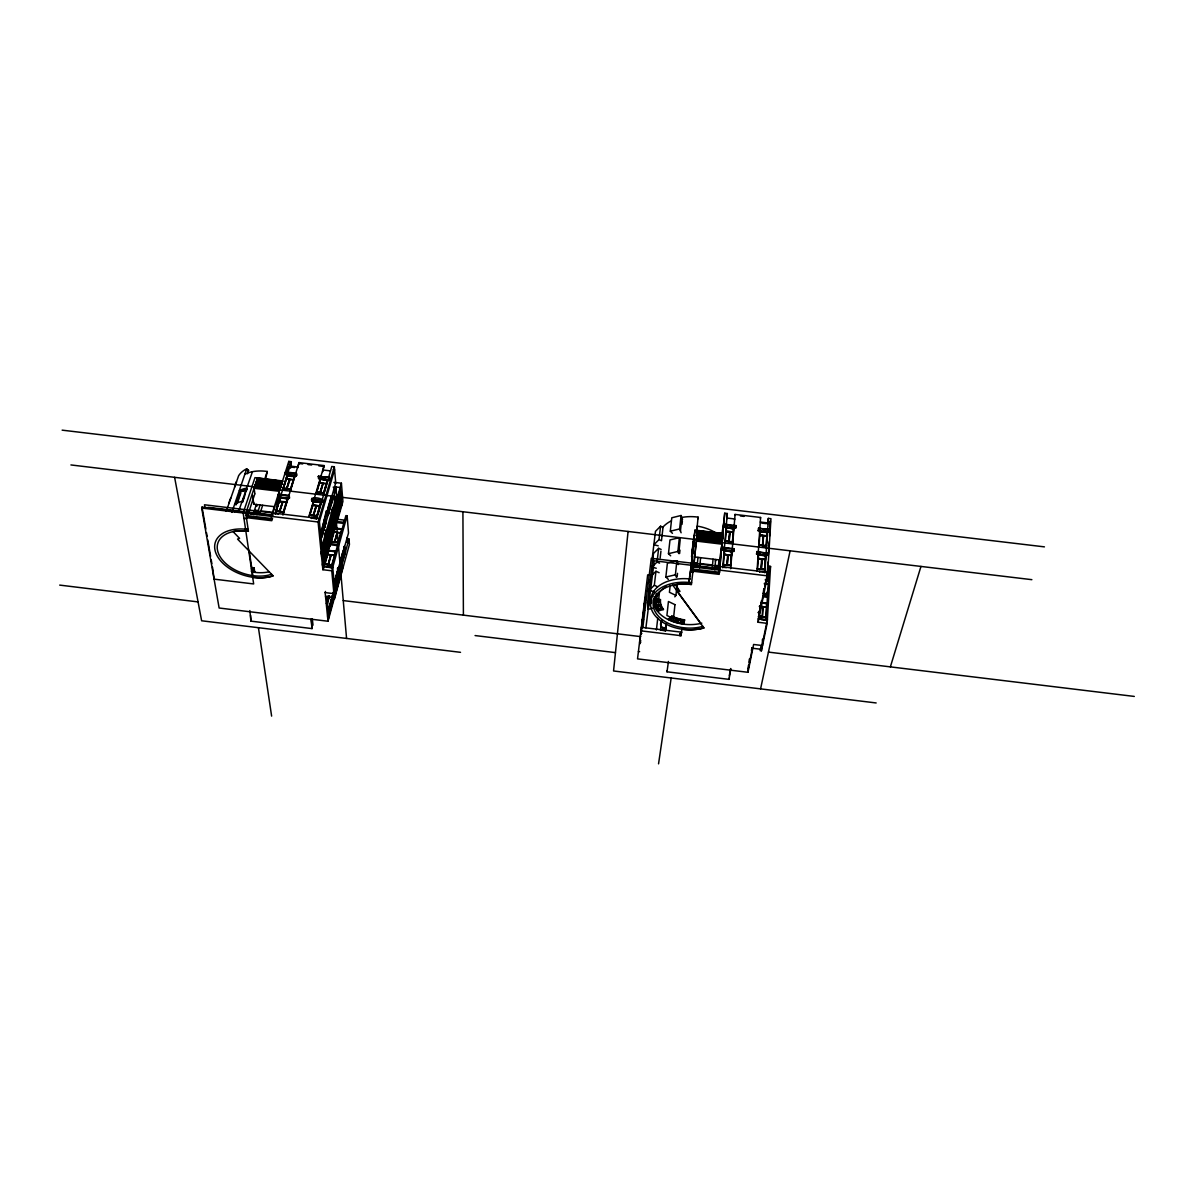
<?xml version="1.0" encoding="UTF-8"?>
<svg xmlns="http://www.w3.org/2000/svg" width="1194" height="1194" viewBox="0 0 1194 1194"><rect width="100%" height="100%" fill="white"/><g stroke="black" fill="none" stroke-linecap="round" stroke-linejoin="round"><path stroke-width="1.5" d="M761.25 645.402L760.16 650.64L761.429 650.79L767.16 623.343L770.548 566.449L769.294 566.284L768.22 571.627M761.429 650.79L761.757 645.327M756.563 554.195L756.966 552.076L768.085 553.404L757.011 551.494L756.563 554.195L767.697 554.941M758.16 530.39L769.115 531.703M769.533 529.569L758.563 528.27L769.533 529.569L769.07 532.27M767.145 575.06L767.921 562.135M768.369 554.762L769.16 541.837M769.488 536.3L770.384 521.539L769.1 521.375M767.16 623.343L758.115 622.253L767.488 575.851L770.951 518.703L768.354 518.39L767.802 521.226M758.832 616.388L765.787 617.238L766.593 603.716M766.07 619.611L769.294 566.284M760.011 610.403L760.578 605.045M761.22 604.403L761.444 600.731M765.623 555.792L764.742 569.553L765.652 555.583L758.459 555.076L765.652 555.583M763.757 589.329L763.518 592.97L763.697 589.493M766.279 545.628L767.1 532.33L760.056 531.479L759.115 545.136L766.279 545.628L767.055 532.539L759.996 531.748M763.876 588.523C763.13 604.328 771.891 585.254 767.981 580.627M764.876 572.822L768.354 518.39M763.936 593.448L764.264 588.567M762.011 559.225L761.354 569.15L761.981 559.359M766.235 545.837L762.876 545.434L763.488 535.882M758.115 622.253L758.339 618.686L767.369 619.776M758.757 616.626L759.1 611.104M759.324 611.283L758.891 616.059L765.787 617.238M759.951 609.388L760.19 605.716M757.056 570.986L760.578 517.465L735.071 514.435L734.922 515.33M752.145 647.775L751.489 650.058M758.533 554.732L757.563 568.702L764.817 569.21M651.372 575.314L647.67 574.866L637.536 658.879L747.981 672.297L748.474 665.148M749.205 662.177L749.414 658.984M749.474 662.61L749.713 658.984M667.133 670.64L667.013 671.804L728.997 679.356L729.086 678.177M730.728 670.207L730.818 669.028L728.997 679.356M724.609 550.673L723.43 564.613L730.653 565.12L731.728 551.524L724.609 550.673L731.668 551.882M729.176 541.195L729.952 531.658L729.131 541.464L732.489 541.807L733.579 528.33L732.459 541.957L725.37 541.106L728.743 541.36M730.609 565.374L731.728 551.524M735.071 514.435L730.683 568.717M733.743 551.464L734.161 548.762L723.071 547.434L722.654 550.15L733.743 551.464L734.161 548.762M735.549 528.27L735.967 525.569L725.012 524.27L724.654 526.405L735.549 528.27L735.967 525.569M727.221 564.971L728.056 554.941L727.265 564.702M725.37 541.106L726.534 527.494L733.519 528.688M719.385 571.971L719.295 573.165L693.52 570.075M721.758 545.479L719.728 569.389L720.206 566.568M722.534 536.27L724.713 513.211L727.31 513.51L722.713 567.762M719.639 571.06L719.549 572.254L693.714 569.165M724.713 513.211L719.191 574.359L693.401 571.269M723.071 547.434L734.116 549.344M724.609 526.972L725.012 524.27M718.161 569.329L722.191 543.016L696.684 539.957M718.549 564.732L718.863 561.105M719.161 561.673L718.669 567.493L719.46 559.941L694.207 556.911M718.564 569.822L718.878 566.284L715.057 565.837M714.758 569.792L715.654 559.493L715.37 561.21M715.131 569.553L715.43 566.165L718.415 566.792M712.131 569.478L713.057 559.18M699.624 567.971L700.594 557.688M696.609 567.329L696.893 564.299M697.027 567.24L697.997 557.374M693.147 567.12L693.505 563.598M696.684 531.643L698.102 517.136A35.327 23.88 5.4 0 0 682.58 517.301M693.535 567.314L693.908 563.598M694.311 561.344L695.744 546.703M675.685 589.105L677.983 588.478L677.61 592.03L703.938 627.925A36.507 23.626 5.7 0 1 651.118 608.134A36.507 23.626 5.7 0 1 691.654 582.776L689.028 582.463L689.625 576.523L691.177 566.06L693.818 566.374M691.714 555.449L691.595 556.613L693.595 541.763L694.371 541.852L692.684 553.703M691.893 553.613L692.699 553.419M692.893 551.598L692.132 551.21L692.923 551.3M693.415 546.315L692.669 545.942L693.445 546.031M697.296 533.36L722.713 536.39L722.997 533.449L695.012 530.121L691.386 566.732L767.488 575.851M680.61 634.104L680.446 635.193M640.924 630.835L681.073 635.686L681.431 632.163M628.089 531.464L613.552 670.968L876.157 702.953M680.446 531.046L681.878 517.614M682.013 524.39L682.371 521.017M677.132 576.866L677.505 573.359M679.595 553.553L679.968 550.121M674.789 596.836L675.938 595.433L677.013 585.194M681.117 532.778L679.625 528.927L681.058 515.495L671.789 517.778L670.297 531.211L672.476 533.33M676.431 577.359L675.401 574.807L676.894 560.717L667.416 562.956L665.849 577.015L668.386 579.418M679.356 537.688L680.192 539.792L678.729 553.553L677.893 551.434L679.356 537.688L669.983 539.942L668.461 553.688L670.67 555.807M665.909 624.238C666.834 632.163 656.909 626.82 661.983 620.373M670.177 585.478L669.431 592.299L675.938 595.433M665.521 631.059L666.416 622.999M660.476 630.119L661.61 620.328M657.745 618.283L656.416 629.954M659.372 593.164L657.79 607.149L655.402 602.209L656.416 593.463M654.312 591.687L649.103 590.388L654.327 585.299L655.969 571.269L659.133 572.702M656.267 568.24L651.864 567.135L657.043 562.031L658.655 548.315L661.133 549.449M660.148 558.016L660.939 551.165M652.969 608.209L648.148 609.283L648.775 604.045M659.013 539.598L660.581 526.196L663.028 527.33L661.476 540.733L659.013 539.598L653.879 544.733L658.222 545.837M648.148 609.283L647.566 602.701L653.506 553.449L658.655 548.315M653.088 562.105L653.491 558.762M639.715 643.521L640.357 638.193M640.82 634.372L641.835 625.283M642.148 623.417L643.297 613.223M643.402 612.94L645.297 597.209M639.85 643.864L640.103 637.641M640.954 634.775L641.805 627.671M642.178 624.656L643.059 617.223M643.521 613.477L644.163 608.089M644.491 605.373L645.327 598.418M642.865 627.492L651.282 558.314L767.712 572.254L764.817 586.538M645.894 627.865L654.208 560.807L691.416 565.269M236.337 482.6L236.442 481.809A35.82 23.104 18 0 0 234.696 486.555M665.774 628.716L665.879 627.91L660.834 627.298L665.834 628.223M667.013 671.804L668.446 661.446M658.551 763.847L671.162 677.983M692.639 546.225L695.012 530.121M692.117 551.494L694.117 536.479M693.669 544.568L694.221 540.778M693.52 547.031L694.386 540.076M697.848 518.883L698.102 517.136M681.073 635.686L681.908 628.939M689.028 582.463L691.729 563.15M696.968 527.823L697.221 526.091A38.82 26.059 5.5 0 1 715.863 532.897M683.192 623.82L683.804 619.746M697.505 531.24L697.609 530.42L691.401 584.493A33.895 21.925 5.7 0 0 653.67 608.03A33.895 21.925 5.7 0 0 702.803 626.372M691.505 572.045L692.027 568.568L690.938 568.434M696.684 539.718L697.072 536.002L722.534 539.046M695.774 546.419L696.565 541.121L722.086 544.18M693.61 566.568L696.714 566.299L693.624 566.284M697.177 564.926L697.445 563.195L694.893 562.881M714.863 567.046L715.146 565.314L718.952 565.777M715.161 568.851L718.251 568.881M721.564 536.046L723.668 522.838M722.176 542.763L722.46 539.807L696.997 536.778M726.833 516.345L727.31 513.51M726.788 518.927L726.937 518.047L734.713 518.972L734.564 519.853M726.027 528.047L726.176 527.166M726.176 531.584L733.31 531.778L726.176 531.584L729.564 531.614L728.788 541.151M724.952 541.345L732.892 541.942L732.743 542.822M724.086 551.21L724.236 550.33M724.325 554.195L731.4 555.553M722.907 565.389L723.057 564.508L730.967 565.807M727.609 555.255L726.877 564.658M733.997 528.091L726.116 527.509M731.4 555.404L724.28 554.404L731.37 555.703M731.997 552.165L732.161 551.285M729.265 675.834L730.653 668.521M758.115 530.972L758.563 528.27M760.414 518.36L760.578 517.465M759.518 532.031L759.683 531.151M757.981 555.27L758.145 554.389M758.294 558.255L765.384 559.628M763.07 535.972L762.533 545.18M757.145 568.941L765.19 569.553L765.011 570.433M762.862 545.583L763.533 535.673L766.891 535.778L759.832 534.942L766.802 536.419M767.906 523.823L768.07 522.942L760.279 522.017M761.578 559.314L761.026 568.747M759.548 572.18L759.712 571.299M767.339 532.972L767.503 532.091M769.443 526.36L770.384 521.539M765.891 556.21L766.07 555.329M765.354 559.762L758.25 558.479M767.652 555.523L768.115 552.822M765.041 571.941L759.653 571.657M751.504 650.909L752.116 647.715M748.22 668.774L752.444 647.894M763.205 594.567L758.265 619.014L766.011 619.94M747.981 672.297L753.608 644.476L762.518 645.551L762.369 639.581M769.518 571.478L770.548 566.449M762.712 607.074L762.175 616.462M768.279 580.881L768.443 580.06L765.414 579.687M763.1 607.119L762.563 616.507M759.444 606.686L766.429 607.179L759.533 606.059M766.891 603.97L767.055 603.134L760.921 602.403M766.041 618.074L766.22 617.238L758.488 616.313M765.906 620.432L766.115 619.447L767.399 619.611L761.638 647.252M762.832 639.059L762.727 641.999M760.578 688.878L790.115 550.822M329.096 607.582L332.186 595.642L332.738 600.478M328.305 611.492L332.678 595.672L333.022 600.507M332.619 596.209L329.037 609.179L328.917 613.925M335.454 586.179C338.663 588.881 338.514 552.106 338.633 574.269M328.768 611.373L331.813 601.895L328.753 611.149M328.962 611.403L331.514 601.851M346.797 542.374L347.767 538.852L348.991 539.001L333.917 593.657L325.141 592.597L325.469 591.448M333.35 596.284L333.036 597.433L325.529 596.522M329.38 612.238L332.633 600.418M329.589 611.88L331.738 604.119L331.32 599.537M334.111 596.91L328.783 616.253L327.559 616.104M337.395 584.956L338.947 579.359M339.693 576.612L342.32 567.06M243.486 512.047L202.025 507.077L201.682 508.032L219.129 608.015L328.007 621.238L342.947 566.911M332.977 592.358L333.171 598.895L334.424 599.045L349.439 544.449L348.991 539.001M328.126 599.448L329.066 595.746M328.335 599.089L329.126 595.97M329.559 595.806L327.514 603.477L326.275 603.328M335.007 580.329L338.215 568.344L338.738 574.284M342.544 552.718L340.797 559.389L341.394 564.777L345.379 552.106L344.379 546.076M343.797 555.613L343.827 550.285M334.753 581.971L336.842 574.165M337.424 572.329L338.29 568.926M341.006 559.419L343.544 550.255M345.275 552.091L344.335 546.643L344.066 555.359M335.007 584.806L337.574 575.135M341.245 562.255L343.753 552.792M327.678 596.358L326.544 598.567M331.842 564.911L324.992 564.075L331.842 564.911L335.514 551.837L328.693 550.882M331.469 567.195L345.887 515.614L347.126 515.763L348.514 533.017L333.813 584.224M334.424 599.045L331.768 570.792L347.126 515.763M337.186 532.33L334.618 541.852L337.201 532.539M249.845 610.567L250.934 621.149L312.037 628.596L311.485 619.611M323.499 562.867L341.275 500.644M323.589 563.717L341.335 501.495L340.141 501.778M341.38 501.928L323.634 564.15L322.365 564.001M341.454 502.793L323.723 565.001L322.44 564.852M341.484 503.211L323.753 565.419L322.484 565.269M331.768 570.792L322.858 569.717L341.559 504.077M332.141 565.24L324.529 564.314L328.41 550.688L335.977 551.598M329.738 546.703L330.932 541.36L338.499 542.598L330.962 541.703L334.768 528.375L342.23 529.27M324.992 564.075L328.708 551.016M337.648 519.987L342.917 501.495L341.409 483.212L334.036 482.331M340.514 491.57L322.619 553.882L321.335 553.732M340.588 492.435L322.708 554.747L321.425 554.583M340.618 492.868L322.738 555.165L321.47 555.016M340.693 493.734L322.828 556.031L321.544 555.882M340.738 494.167L322.873 556.464L321.589 556.3M323.081 558.598L340.917 496.331L339.678 496.182M323.126 559.031L340.947 496.764L339.708 496.614M323.216 559.882L341.021 497.629L339.783 497.48M323.261 560.314L341.051 498.062L339.812 497.913M322.947 563.075L341.126 498.928L339.887 498.779M323.47 562.449L341.23 500.211L340.006 500.062M324.664 534.882L325.977 530.345L325.693 536.524M325.037 534.897L326.096 530.912M331.514 512.42L332.186 509.823M321.873 546.374L336.604 495.376L336.036 488.779L334.768 488.63L333.753 492.152M325.619 536.509L326.38 533.867M331.201 516.435L332.036 515.42M331.902 514.42L332.559 508.525M328.857 525.285L330.395 519.942M331.425 516.39L333.992 507.48M322.395 556.688L321.873 551.524L341.409 483.212M322.962 549.24L324.499 543.912M325.514 540.345L328.081 531.449M330.126 524.33L331.663 518.987M336.275 502.972L338.827 494.062M340.32 489.256L321.873 551.524M340.365 489.824L322.484 552.583L321.201 552.434M340.484 491.137L322.574 553.449L321.29 553.3M321.425 534.688L324.768 523.032M328.022 511.987L330.604 502.495M322.365 534.046L325.35 523.778M327.977 514.748L331.857 501.376M322.559 533.793L324.38 527.509L323.932 522.45L324.693 527.539L323.798 522.435M324.455 527.226L325.455 523.823L324.843 518.48L320.858 532.166M330.992 504.734L331.947 501.42L331.454 496.614M335.156 490.6L336.201 487.033M336.036 488.779L320.708 539.763M327.962 507.778L330.887 497.734M321.902 537.524C320.186 530.196 333.678 482.525 321.395 534.434M330.783 500.271C326.574 517.942 336.409 477.898 328.231 514.226L327.708 509.45L331.828 496.674L328.096 509.495L328.544 514.271M320.708 534.539L335.723 482.928L334.335 466.794L331.783 466.496L316.589 519.106M322.858 569.717L318.097 521.987L334.335 466.794M319.41 521.405L334.589 469.705L333.32 469.555M320.783 502.614L316.917 515.927L320.768 502.405L313.753 501.57L309.843 515.077L313.753 501.57M323.649 493.152L327.41 479.943L320.47 479.122L316.664 492.331L320.499 479.331L327.44 480.227L323.649 493.152L320.305 492.406M317.723 514.539L320.768 504.241M324.44 491.809L327.917 480.078L320.201 479.167M322.798 502.361C325.35 497.674 308.574 495.585 311.888 501.047L322.798 502.361L322.768 499.614M329.395 477.167L318.41 476.436L329.395 477.167L329.425 479.898L318.634 478.615L318.41 476.436M313.559 515.375L316.38 506.062M316.38 505.972L313.544 515.166M308.634 517.256L324.126 465.585L299.007 462.6L282.933 515.077M322.619 471.839L324.126 465.585M311.888 501.047L311.828 498.301M318.634 478.615L318.589 475.884M890.366 666.879L920.962 566.434M287.366 498.405L283.291 511.898L276.232 511.047L280.351 497.57L287.411 498.779L280.396 497.943M291.232 487.853L294.903 476.152L287.202 475.227L282.963 488.585L290.709 489.525M297.993 467.063L299.007 462.6M278.486 497.062L278.396 494.316L289.321 495.614L278.217 494.883L278.486 497.062L289.575 497.794L285.948 497.361M296.41 475.973L296.336 473.227L285.545 471.943C283.112 476.6 299.664 478.675 296.336 473.227M250.934 621.149L250.561 615.298M279.515 511.092L282.545 502.017M279.56 511.45L282.53 501.928M287.5 475.555L294.44 476.376L290.411 489.197L283.441 488.361L287.455 475.182L283.426 488.271L286.709 488.6L289.59 479.182L286.694 488.391M246.412 517.659L271.799 520.703L271.247 516.375L288.799 461.391L291.351 461.69L275.083 514.136M279.545 499.316L275.739 511.286L283.59 512.226L287.888 498.54L280.097 497.599M276.217 510.957L280.351 497.57M290.56 468.152L291.351 461.69M256.949 486.152L280.336 488.644L255.173 485.107L280.336 488.644M280.575 487.898L255.516 484.092L280.59 487.077L280.575 487.898L255.412 484.361L280.5 487.361M280.903 486.883L255.829 483.883L280.903 486.883L280.918 486.048L255.859 483.063L255.829 483.883M282.202 482.779L282.232 481.958L257.217 478.973L257.203 479.794L282.202 482.779L257.128 479.257M259.322 478.988L282.62 481.481L257.546 477.958L245.785 513.316L248.412 531.27A34.253 21.223 17.3 0 0 219.502 555.658A34.253 21.223 17.3 0 0 271.56 574.254M272.292 515.032L274.933 506.734L253.8 504.211L252.546 495.212M276.113 505.152L278.948 496.271M286.873 471.406L288.575 466.078M272.545 518.39L272.172 519.554L246.8 516.509L247.173 515.36M256.8 514.614L257.874 511.345L254.919 511.256M257.173 513.883L260.113 504.958M257.232 514.524L258.352 511.122L254.591 510.659L253.471 514.077M259.68 514.42L262.665 505.271M253.352 513.659L256.367 504.51L256.62 506.286L256.367 504.51M263.023 484.286L267.247 471.466L265.74 478.525M253.516 514.42L254.635 511.017L258.397 511.465M253.859 514.614L254.934 511.345M253.8 504.211L254.173 503.092M254.785 494.003L246.576 518.733L243.964 518.42M257.128 486.928L258.292 483.406M256.173 482.869L281.306 485.57L256.098 482.316M256.516 481.839L256.531 481.018L281.575 484.003L281.545 484.824L256.516 481.839L281.486 484.286M256.859 480.824L256.874 479.988L281.903 482.973L281.874 483.809L256.859 480.824L280.187 483.316M257.203 479.794L282.291 482.51M238.442 511.838L252.456 471.69A35.82 23.104 18 0 1 267.277 471.466M242.292 502.167L243.904 497.391M244.979 494.212L246.591 489.436L240.472 491.45L236.054 504.883M242.501 502.375L245.307 494.032M235.74 504.555L240.263 491.286L246.979 489.047M240.666 491.674L236.143 504.181M237.322 503.45L240.875 492.988M247.382 473.809L248.561 470.317L246.71 468.794L245.606 469.361A35.701 23.119 18 0 0 238.636 475.719L226.233 511.301M231.875 512.39L246.71 468.794M675.7 622.208L677.908 618.462M660.581 526.196L655.476 531.345L652.342 557.15L652.745 562.105M650.775 576.374L655.969 571.269M668.819 619.552L672.476 616.388M247.471 470.884L248.561 470.317M240.561 491.615L247.292 489.391M246.889 489.764L240.263 491.286M657.431 611.209L663.551 609.477A26.835 17.403 5.7 0 1 660.506 599.612L654.043 598.836A33.342 21.626 5.7 0 0 657.879 611.089M677.61 592.03L679.998 591.388L675.237 584.642M670.297 531.211L679.625 528.927M668.461 553.688L677.893 551.434M665.849 577.015L675.401 574.807M654.64 605.074L660.954 604.642M647.566 602.701L650.7 602.507M62.133 430.153L1044.437 546.867M299.097 463.511L302.694 463.929M308.067 464.57L311.664 465.003M318.828 465.854L324.216 466.496M740.384 515.972L744.026 516.405M289.963 466.063L297.634 466.973L297.724 467.884M330.499 470.884L322.813 469.973L322.902 470.884M290.067 466.973L294.664 467.511M761.668 523.076L766.339 523.644M296.172 473.779L285.366 472.496L285.62 474.69M724.967 524.838L735.922 526.151M289.396 474.555L296.575 475.421M320.589 478.272L325.992 478.913M730.131 527.047L735.594 527.703M763.638 531.046L767.279 531.479M759.608 531.509L767.444 532.434M287.485 475.406L294.425 476.287M726.489 527.763L733.534 528.539M730.713 528.599L733.832 528.972M334.469 482.779L335.723 482.928M286.321 478.794L293.261 479.615M319.395 482.734L326.35 483.555M726.191 531.285L733.28 532.061M759.757 535.285L766.861 536.061M286.336 479.003L289.635 479.451M290.008 479.451L293.291 479.884M319.41 482.943L322.693 483.391M326.365 483.839L323.081 483.391L320.35 492.764L323.096 483.525M729.907 531.927L733.25 532.27M759.757 535.494L763.1 535.837M334.633 486.853L340.171 487.51L341.693 505.778M720.564 532.867L723.251 533.181M333.186 487.152L334.454 487.301L334.917 492.629L333.648 492.48M282.471 481.212L257.531 478.779M697.594 530.718L722.982 533.748M699.356 531.181L722.907 533.987M699.326 531.464L722.892 534.27M722.907 534.509L697.52 531.479L697.012 536.24L722.46 539.285M697.49 531.763L722.892 534.793M697.43 532.017L722.818 535.046M697.4 532.3L722.803 535.33M697.415 532.539L722.818 535.569M256.785 480.272L281.814 483.257M697.386 532.822L722.803 535.852M697.326 533.076L720.922 535.882M697.311 533.599L722.728 536.628L722.445 539.569L696.997 536.539M697.281 533.882L722.713 536.912M256.606 481.555L281.635 484.555M697.221 534.121L722.639 537.166M697.192 534.419L722.624 537.449M697.206 534.658L722.639 537.688M697.177 534.942L722.624 537.972M697.117 535.181L722.549 538.225M697.102 535.479L722.534 538.509M694.998 535.509L694.221 535.419L690.595 572.001L693.236 572.329M697.102 535.718L722.549 538.748M255.755 483.346L280.829 486.331M696.968 537.061L722.445 540.106M316.619 491.958L323.619 492.794M696.923 537.3L722.37 540.345M287.097 488.659L290.396 489.047M316.649 492.182L319.947 492.57M339.559 494.883L340.797 495.032L322.962 557.314L321.679 557.165M696.893 537.598L722.355 540.628M759.145 544.986L762.488 545.389M696.893 537.837L722.37 540.882M317.738 492.749L323.947 493.48M339.603 495.316L340.842 495.465L323.007 557.747L321.723 557.598M729.683 541.912L732.832 542.285M696.863 538.121L722.355 541.166M696.818 538.375L722.28 541.404M696.789 538.658L722.266 541.703M693.908 538.584L694.684 538.673M696.789 538.897L722.28 541.942M254.74 486.421L279.844 489.421M693.878 538.867L694.669 538.972M696.759 539.195L722.251 542.24M698.535 539.643L722.191 542.479M70.924 464.944L1031.87 579.672M254.486 487.167L279.605 490.167M693.804 539.643L694.58 539.733M693.774 539.927L694.565 540.016M693.699 540.703L694.475 540.792M693.669 540.986L694.46 541.076M693.565 542.046L694.356 542.136M693.49 542.822L694.236 543.21L693.46 543.106M693.386 543.882L694.132 544.27L693.356 544.166M311.664 498.868L322.589 500.182M315.694 500.913L322.977 501.778M330.499 502.734L327.813 511.957M724.549 549.777L730.086 550.434M756.608 553.613L760.294 554.046M313.485 501.599L321.276 502.525M693.341 547.076L692.565 546.986L693.311 547.374M724.176 550.688L732.086 551.628M758.086 554.732L765.996 555.688M313.783 501.928L320.768 502.405M693.236 548.136L692.46 548.046L693.207 548.419M693.132 549.195L692.356 549.091L693.102 549.479M693.027 550.24L692.236 550.15L692.998 550.538M286.321 502.032L279.217 501.629M319.783 506.032L312.724 504.972L319.753 505.823M279.172 501.256L286.291 501.823M319.798 506.181L312.679 505.629M758.22 558.613L765.414 559.404M279.202 501.48L286.202 502.107M332.439 507.972L332.648 511.48M692.818 552.359L692.027 552.27L692.789 552.643M331.156 512.405L331.977 515.957L330.723 515.808M309.813 514.718L316.873 515.554M310.933 515.509L317.216 516.256M722.997 564.852L727.788 565.434M760.339 569.329L765.13 569.896M260.844 510.883L273.142 512.36M700.042 563.508L712.534 565.001M694.818 563.404L697.356 563.717M275.008 513.584L278.5 514.002M311.291 517.927L316.529 518.569M693.878 563.807L697.311 564.061M714.997 566.18L718.818 566.628M722.803 567.24L726.355 567.657M313.067 518.33L316.559 518.748M693.863 563.941L696.908 564.21M336.604 521.435L344.051 522.33M207.995 507.331L244.636 511.733M272.635 515.077L247.248 512.047L246.934 509.868M336.29 522.539L343.753 523.435M694.072 565.583L719.848 568.672M246.158 512.166L271.605 515.211M694.162 565.852L719.997 568.956M254.083 513.748L257.068 514.107M250.486 513.629L257.173 513.972L254.188 513.614M201.682 508.032L318.097 521.987M325.872 523.838L324.589 523.673L324.246 520.151M246.098 515.495L271.531 518.539M323.962 525.241L321.216 534.673M765.339 580.03L768.369 580.388M335.051 528.614L341.753 529.166L338.171 541.942M325.216 530.255L326.484 530.405L326.708 533.912M764.414 583.314L767.817 584.015L764.339 583.926M326.425 530.957L326.201 533.852M334.111 532.017L340.753 532.763M334.022 532.151L340.857 532.822M320.082 532.076L321.484 532.211M325.544 533.733L326.813 533.882M323.902 534.793L325.29 534.927L325.514 538.419M245.546 529.181L248.143 529.494A36.895 22.85 17.3 0 0 217.114 555.762A36.895 22.85 17.3 0 0 273.098 575.836L237.531 539.076L239.606 538.39L233.099 531.658A36.298 22.462 17.3 0 1 248.412 531.27M338.186 542.151L331.425 541.464L335.051 528.703M763.041 593.284L767.623 593.836L762.966 593.627M330.305 543.598L337.827 544.509M762.891 595.612L767.473 596.149M337.514 545.628L329.977 544.718L330.141 546.419M762.817 596.761L767.399 597.313M646.67 583.254L647.894 583.403M760.862 602.731L766.996 603.463M761.414 603.089L766.623 603.582M645.745 590.911L646.969 591.06M321.171 552.001L322.44 552.15M766.429 607.179L759.474 606.313L766.384 607.388M327.649 554.553L334.559 555.225L327.738 554.404M321.619 556.598L322.902 556.747M340.693 559.374L341.768 564.822M653.984 599.343L660.431 600.119M758.294 612.328L759.593 612.477M758.205 612.731L759.503 612.895M644.73 599.328L645.939 599.463M644.656 599.851L645.894 600M758.414 616.641L766.145 617.582M644.208 603.552L645.387 603.895M323.843 566.269L332.738 567.344M323.873 566.613L331.499 567.523M326.947 567.15L331.514 567.702M761.324 619.552L765.966 620.104M337.141 572.583L338.126 578L337.305 574.374M643.909 610.253L644.641 610.388M643.118 612.686L644.312 612.821M643.014 613.418L644.253 613.567M337.708 577.657L337.23 572.299L337.827 577.956M642.297 619.387L643.551 619.537M642.193 620.298L643.387 620.447M641.909 622.567L643.163 622.731M641.342 627.313L681.789 632.208M662.177 630.328L665.565 630.731M640.626 633.223L641.879 633.432M752.847 648.297L760.459 649.208M343.245 600.582L640.894 636.641M768.443 652.103L1134.3 696.43M660.551 629.626L665.625 630.253M660.506 629.954L665.58 630.566M333.126 600.478L332.126 596.149M639.73 640.745L640.939 640.894M331.529 604.104L331.201 599.522L331.663 604.119M639.551 642.178L640.76 642.387M638.417 651.506L639.641 651.655M59.7 585.105L198.07 601.91M327.708 617.686L328.932 617.835L326.813 596.328M475.078 635.566L615.462 652.625M460.511 652.327L201.622 620.776L174.608 477.331M679.819 633.775L680.893 633.91L680.281 633.253M653.894 596.881L656.969 597.433A30.745 19.94 5.7 0 1 666.282 586.732M654.327 585.299L657.521 586.732M657.043 562.031L659.551 563.165M672.7 585.03L700.818 623.432M676.894 560.717L678.431 564.553M681.058 515.495L682.55 519.345M202.025 507.077L205.846 528.957M206.472 532.614L207.114 536.255M207.741 539.897L210.607 556.314M211.234 559.971L211.875 563.613M212.517 567.254L214.099 579.15L253.665 583.941L243.158 513.002L254.979 477.645L282.56 480.943L282.53 481.764M205.114 508.435L204.487 504.778L319.126 518.509L324.007 567.971M258.426 627.701L271.62 716.116M253.367 567.762L253.979 571.941M249.128 550.24L252.889 575.717M254.77 511.913L254.516 510.137L258.277 510.584L258.516 512.36M255.158 485.943L280.247 488.928M254.859 493.719L254.113 488.286L279.247 491.286L279.605 494.197M272.351 512.913L272.725 515.808M275.814 511.838L275.695 510.928L283.545 511.868L283.65 512.763M280.053 497.241L280.157 498.152M279.903 511.136L282.933 502.062M283.023 489.137L282.918 488.227L290.664 489.152L290.769 490.062M287.067 488.436L290.023 479.585M287.844 498.182L287.948 499.077M287.157 474.869L287.276 475.779M289.321 495.614L289.396 498.361M288.799 461.391L289.142 464.302M294.873 475.779L294.963 476.69M310.992 619.179L312.037 628.596M312.306 618.91L313.007 625.193M311.261 517.569L311.35 518.48M309.365 515.315L317.186 515.898L317.276 516.793M313.141 515.107L315.992 506.017M313.44 501.241L313.529 502.137M316.186 492.555L323.917 493.122L324.007 494.032M321.798 553.21L322.141 556.658M325.141 592.597L328.007 621.238M324.529 564.314L332.111 564.896L332.186 565.747M327.783 596.313L328.156 601.209M320.962 532.151L321.201 535.703M328.574 564.18L331.26 555.12M320.171 478.794L320.261 479.704M321.246 502.167L321.335 503.077M319.917 492.361L322.708 483.48M325.365 518.539L325.753 523.853M328.454 551.195L328.38 550.344L335.947 551.255L336.021 552.106M324.798 519.017L325.246 523.793M335.051 582.015L335.544 587.358M334.947 582L335.484 587.941M327.783 509.45L328.484 514.808M335.365 595.627L332.723 567.18L331.454 567.016L331.544 568.031M332.514 526.405L332.857 530.091M327.887 479.719L327.962 480.63M331.365 518.286L331.708 521.972M338.708 568.404L339.245 574.344M331.887 496.122L332.26 501.45L331.38 496.062M334.813 528.882L334.738 528.032L342.215 528.927L342.275 529.778M334.962 541.554L337.589 532.718M337.469 568.24L337.738 571.225M330.35 499.943L330.828 505.002M649.223 588.732L649.521 592.015M334.111 496.376L346.573 638.447M650.327 579.508L650.611 582.806M341.2 559.434L341.708 565.389M335.484 499.226L335.798 502.719M337.305 520.106L337.23 519.256L344.678 520.151L344.753 521.002M651.954 565.852L652.372 570.807M344.335 546.643L344.887 552.046M339.618 495.585L340.081 501.107M343.424 549.956L343.991 555.628M347.305 537.36L347.797 543.345M462.914 511.748L463.406 615.134M273.098 575.836A38.939 24.134 17.4 0 1 252.68 577.299M234.591 487.182A35.82 23.104 18 0 1 234.636 486.868M244.874 474.182A35.865 23.134 18 0 1 251.934 471.809M228.994 503.48A36.133 23.044 17.8 0 1 230.74 498.182M239.337 490.51A36.133 23.044 17.8 0 1 246.427 488.152M242.666 491.406A33.626 21.447 17.8 0 1 244.218 490.838M234.367 511.674A36.581 22.97 17.5 0 1 238.919 510.42M234.8 503.793A36.417 23.014 17.6 0 1 241.934 501.45M269.083 571.836A34.238 21.253 17.4 0 1 252.621 572.06M251.949 571.613A33.701 20.925 17.4 0 0 254.725 572.03L254.113 567.851A27.119 16.835 17.4 0 1 251.874 567.508M254.65 571.538A32.91 20.432 17.4 0 1 251.934 571.12M254.158 568.18A27.641 17.164 17.4 0 1 251.874 567.837M251.158 571.105A7.836 4.821 17.1 0 0 252.292 571.344A6.492 3.985 17.2 0 0 254.307 569.21M251.277 568.911A3.582 2.194 17 0 1 254.262 569.389A6.836 4.194 16.8 0 0 252.307 571.344M264.725 479.078A39.327 25.208 17.9 0 1 265.934 479.287M269.56 480.078A39.327 25.208 17.9 0 1 274.322 481.481M651.148 603.507A36.477 23.656 5.7 0 1 690.341 579M701.818 623.193A33.88 21.97 5.7 0 1 653.446 599.433M703.938 627.925A38.536 24.955 5.7 0 1 682.028 629.238M675.192 584.806A35.924 23.223 5.6 0 1 691.401 584.493M662.461 527.644A35.327 23.88 5.4 0 1 670.879 521.077M684.028 623.432A32.566 21.119 5.7 0 1 668.625 618.85M658.566 610.895A32.566 21.119 5.7 0 1 654.819 598.94M684.52 620.164A27.358 17.746 5.7 0 1 671.55 616.313M663.103 609.612A27.358 17.746 5.7 0 1 659.983 599.552M677.52 621.686A7.761 4.985 5.8 0 0 681.595 623.238A6.433 4.119 5.9 0 0 684.356 621.164M679.073 619.477A2.134 1.373 5.9 0 1 681.222 621.193M680.998 620.91A3.552 2.269 5.8 0 1 684.252 621.343A6.776 4.328 5.6 0 0 681.61 623.223M680.774 621.686A2.552 1.642 5.9 0 0 679.311 619.641A6.791 4.343 6.1 0 1 677.774 621.835A6.418 4.104 5.7 0 1 679.535 619.358M673.282 618.552A3.552 2.284 6 0 1 676.58 618.641A6.776 4.328 5.8 0 0 674.491 620.82A7.761 4.985 6 0 1 670.118 619.686M676.625 618.447A6.433 4.134 6.1 0 1 674.476 620.82M671.058 617.313A2.134 1.373 6.1 0 1 673.58 618.805M671.327 617.447A2.552 1.642 6.1 0 1 673.282 619.343M671.461 617.134A6.433 4.119 5.9 0 0 670.386 619.85A6.791 4.358 6.3 0 0 671.312 617.313M659.148 601.328A7.821 5.06 6.7 0 0 656.625 598.642A6.492 4.194 6.5 0 0 653.685 598.955M655.999 602.642A2.164 1.403 6.5 0 1 655.357 600.492M655.342 600.806A3.597 2.343 6.5 0 1 653.327 599.985M655.909 602.433A2.582 1.672 6.5 0 1 656.148 600.224M655.476 602.597A6.507 4.224 6.6 0 0 659.088 601.104A6.836 4.418 6.4 0 0 655.775 602.537M656.596 598.642A6.88 4.478 6.7 0 1 653.73 599.313M661.207 609.209A7.791 5.03 6.6 0 0 660.163 606.239A6.463 4.164 6.5 0 0 655.7 606.015M657.476 609.686A2.149 1.388 6.4 0 1 657.969 607.612M657.804 607.88A3.582 2.313 6.4 0 1 655.984 605.97A6.851 4.433 6.5 0 0 660.148 606.239M657.491 609.462A2.567 1.657 6.4 0 1 658.894 607.552M661.267 608.985A6.477 4.179 6.5 0 1 656.998 609.522M657.312 609.537A6.806 4.373 6.4 0 1 661.222 609M679.983 634.924A5.074 3.224 6 0 1 679.983 635.82M674.953 604.642L673.491 618.626L666.909 615.492L668.431 601.507L674.953 604.642M684.565 619.85L683.953 623.91A33.342 21.626 5.7 0 1 668.192 619.223L671.849 616.059A26.835 17.403 5.7 0 0 684.565 619.85M758.772 545.031L766.652 545.971L758.772 545.031M337.872 575.18L334.813 584.776L337.872 575.18M344.051 552.837L341.051 562.225L344.051 552.837M330.842 554.732L328.231 564.463L330.842 554.732M323.932 524.972L321.186 534.405L323.932 524.972M330.469 502.48L327.798 511.689L330.469 502.48M280.008 489.674L254.829 486.137L254.815 486.958L280.008 489.674"/></g></svg>
